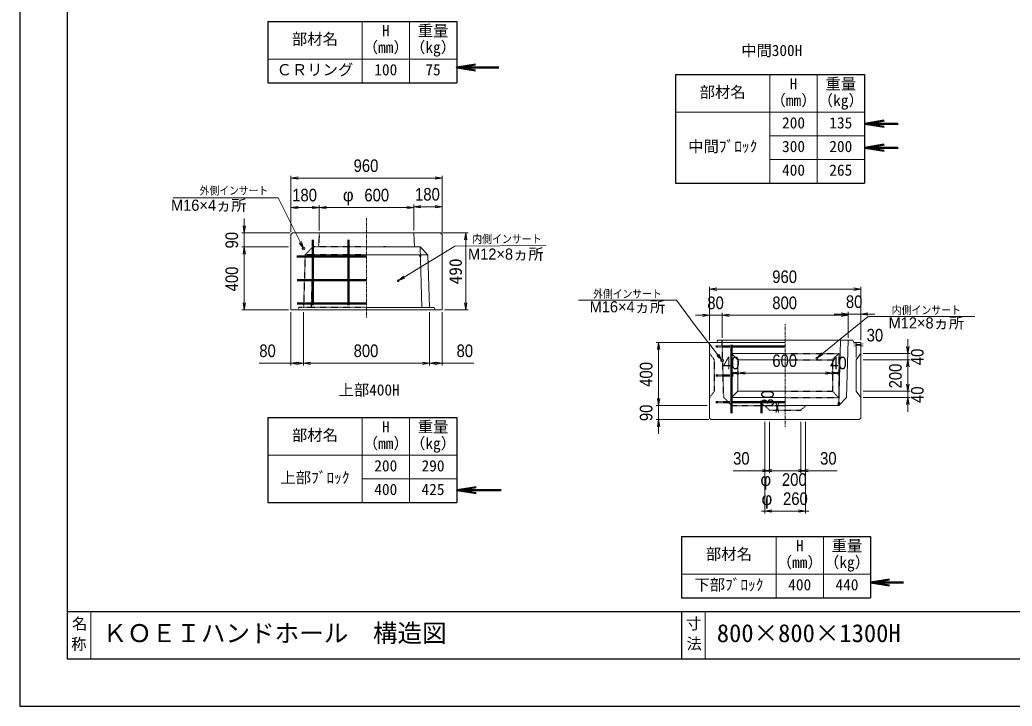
# Model space of a CAD drawing. Units: millimetres, scale not verified. Extents: x -210 to 210, y -148 to 148.
# Drawn here: x -210 to 0, y -148.5 to -3.3 of the extents above; entities that cross this region are included whole.
import ezdxf
from ezdxf.enums import TextEntityAlignment as Align

# ---------------------------------------------------------------- set-up
doc = ezdxf.new("R2010")
doc.units = ezdxf.units.MM
doc.linetypes.add('USER1', pattern=[12.95, 6.35, -3.175, 0.25, -3.175])
doc.linetypes.add('USER2', pattern=[4.7625, 3.175, -1.5875])
doc.layers.add('0-0', color=7, linetype='Continuous')
for name, color, linetype, lineweight in [('0-1_0', 9, 'Continuous', 25), ('0-2_dims', 2, 'Continuous', 13), ('0-4_pen2実線', 3, 'Continuous', 13), ('0-5_pen3実線', 7, 'Continuous', 18), ('0-6_pen4実線', 6, 'Continuous', 25), ('0-7_pen1一点', 4, 'USER1', 13), ('0-8_pen2破線', 3, 'USER2', 25), ('0-9_鉄筋１', 7, 'Continuous', 50), ('0-A_鉄筋２', 7, 'Continuous', 50), ('0-C_鉄筋', 7, 'Continuous', 50)]:
    doc.layers.add(name, color=color, linetype=linetype, lineweight=lineweight)
doc.styles.add('ＭＳ ゴシック', font='')
doc.styles.add('ＭＳ Ｐゴシック', font='')
doc.styles.get('ＭＳ ゴシック').set_extended_font_data('MS Gothic')
doc.styles.get('ＭＳ Ｐゴシック').set_extended_font_data('MS PGothic')

# ---------------------------------------------------------------- blocks, each defined once
blk = doc.blocks.new('部分図 1')
at = {"layer": '0-1_0'}
blk.add_lwpolyline([(0, 0), (12600, 0), (12600, 8910), (0, 8910)], close=True, dxfattribs=at)
at = {"layer": '0-2_dims', "lineweight": 50}
for p, q in [((2773.43, 4054.21), (3040, 4054.21)), ((5367.11, 3697), (5576.5, 3697)), ((5367.11, 3545), (5576.5, 3545)), ((2776.13, 1370.98), (3056.7, 1370.98)), ((5401.61, 784.88), (5611, 784.88))]:
    blk.add_line(p, q, dxfattribs=at)
at = {"layer": '0-2_dims'}
for p, q in [((1721, 3010), (1721, 3367)), ((2681, 3352), (1721, 3352)), ((2681, 3010), (2681, 3367)), ((1721, 3010), (1721, 3180.26)), ((1901, 3165.26), (1721, 3165.26)), ((1901, 3020), (1901, 3180.26)), ((1901, 3020), (1901, 3180.26)), ((1901, 3165.26), (2501, 3165.26)), ((2501, 3020), (2501, 3185.26)), ((2501, 3020), (2501, 3180.26)), ((2501, 3170.26), (2681, 3170.26)), ((2681, 3010), (2681, 3185.26)), ((1424.3, 3005), (1424.3, 3095)), ((1716, 3005), (1409.3, 3005)), ((1424.3, 2915), (1424.3, 3005)), ((1706, 2915), (1409.3, 2915)), ((1706, 2915), (1409.3, 2915)), ((1424.3, 2915), (1424.3, 2515)), ((1424.3, 2915), (1424.3, 2825)), ((4379, 2324), (4379, 2662)), ((5339, 2647), (4379, 2647)), ((5339, 2324), (5339, 2662)), ((1706, 2515), (1409.3, 2515)), ((1721, 2500), (1721, 2162)), ((1801, 2500), (1801, 2162)), ((1801, 2500), (1801, 2162)), ((2601, 2500), (2601, 2162)), ((2601, 2500), (2601, 2162)), ((2681, 2500), (2681, 2162)), ((4379, 2481.17), (4289, 2481.17)), ((4379, 2324), (4379, 2496.17)), ((4379, 2481.17), (4459, 2481.17)), ((4459, 2339), (4459, 2496.17)), ((4459, 2339), (4459, 2496.17)), ((4459, 2481.17), (4549, 2481.17)), ((4459, 2481.17), (5259, 2481.17)), ((5259, 2488.67), (5169, 2488.67)), ((5259, 2339), (5259, 2503.67)), ((5259, 2339), (5259, 2496.17)), ((5259, 2488.67), (5339, 2488.67)), ((5339, 2324), (5339, 2503.67)), ((5339, 2488.67), (5429, 2488.67)), ((4364, 2309), (4040, 2309)), ((4055, 1909), (4055, 2309)), ((5309, 2214), (5309, 2308.11)), ((5309, 2293.11), (5339, 2293.11)), ((5339, 2254), (5339, 2308.11)), ((5637.74, 2239), (5637.74, 2329)), ((5354, 2239), (5652.74, 2239)), ((5637.74, 2199), (5637.74, 2239)), ((1801, 2177), (2601, 2177)), ((5354, 2199), (5652.74, 2199)), ((5354, 2199), (5652.74, 2199)), ((5637.74, 2199), (5637.74, 2109)), ((5637.74, 2199), (5637.74, 1999)), ((4519, 2114), (4519, 2129)), ((4559, 2114), (4519, 2114)), ((4559, 2114), (4559, 2129)), ((4559, 2114), (5159, 2114)), ((4559, 2114), (4559, 2099)), ((5159, 2114), (5159, 2129)), ((5159, 2114), (5159, 2129)), ((5159, 2114), (5199, 2114)), ((5199, 2114), (5199, 2129)), ((5637.74, 1999), (5637.74, 2089)), ((4055, 1909), (4055, 1999)), ((5354, 1999), (5652.74, 1999)), ((5354, 1999), (5652.74, 1999)), ((5354, 1959), (5652.74, 1959)), ((5637.74, 1999), (5637.74, 1959)), ((5637.74, 1959), (5637.74, 1869)), ((4364, 1909), (4040, 1909)), ((4364, 1909), (4040, 1909)), ((4055, 1909), (4055, 1819)), ((4809, 1909), (4794, 1909)), ((4809, 1879), (4809, 1909)), ((4809, 1879), (4794, 1879)), ((4374, 1819), (4040, 1819)), ((4055, 1819), (4055, 1729)), ((4729, 1804), (4729, 1479)), ((4729, 1804), (4729, 1223)), ((4759, 1804), (4759, 1479)), ((4759, 1804), (4759, 1479)), ((4959, 1804), (4959, 1479)), ((4959, 1804), (4959, 1479)), ((4989, 1804), (4989, 1479)), ((4989, 1804), (4989, 1223)), ((4759, 1494), (4669, 1494)), ((4759, 1494), (4959, 1494)), ((4959, 1494), (5049, 1494)), ((4729, 1238), (4709, 1238)), ((4729, 1238), (4989, 1238)), ((4989, 1238), (5009, 1238))]:
    blk.add_line(p, q, dxfattribs=at)
at = {"layer": '0-2_dims', "lineweight": 18}
for p, q in [((1595.69, 3226.7), (974.22, 3226.7)), ((2667, 3005), (2846, 3005)), ((2831, 3005), (2831, 2515)), ((4168.3, 2576.57), (3546.83, 2576.57)), ((2696, 2515), (2846, 2515)), ((5447.17, 2472.67), (6063.64, 2472.67))]:
    blk.add_line(p, q, dxfattribs=at)
at = {"layer": '0-2_dims', "lineweight": 50}
for points in [[(2893.43, 4074.21), (2773.43, 4054.21), (2893.43, 4034.21)], [(5487.11, 3717), (5367.11, 3697), (5487.11, 3677)], [(5487.11, 3565), (5367.11, 3545), (5487.11, 3525)], [(2896.13, 1390.98), (2776.13, 1370.98), (2896.13, 1350.98)], [(5521.61, 804.88), (5401.61, 784.88), (5521.61, 764.88)]]:
    blk.add_lwpolyline(points, dxfattribs=at)
at = {"layer": '0-2_dims'}
for points in [[(1766, 3359.5), (1721, 3352), (1766, 3344.5)], [(2636, 3344.5), (2681, 3352), (2636, 3359.5)], [(1801, 2905), (1640.69, 3226.7), (1595.69, 3226.7)], [(1766, 3172.76), (1721, 3165.26), (1766, 3157.76)], [(1856, 3157.76), (1901, 3165.26), (1856, 3172.76)], [(1946, 3172.76), (1901, 3165.26), (1946, 3157.76)], [(2456, 3157.76), (2501, 3165.26), (2456, 3172.76)], [(2546, 3177.76), (2501, 3170.26), (2546, 3162.76)], [(2636, 3162.76), (2681, 3170.26), (2636, 3177.76)], [(1416.8, 3050), (1424.3, 3005), (1431.8, 3050)], [(1431.8, 2870), (1424.3, 2915), (1416.8, 2870)], [(1431.8, 2870), (1424.3, 2915), (1416.8, 2870)], [(1774.22, 2941.93), (1801, 2905), (1787.64, 2948.62)], [(2401, 2700), (2760.88, 2919.23), (3339, 2924.41)], [(2435.53, 2729.82), (2401, 2700), (2443.33, 2717.01)], [(4424, 2654.5), (4379, 2647), (4424, 2639.5)], [(5294, 2639.5), (5339, 2647), (5294, 2654.5)], [(1416.8, 2560), (1424.3, 2515), (1431.8, 2560)], [(4459, 2194), (4286.47, 2416.53), (4168.3, 2576.57)], [(4334, 2473.67), (4379, 2481.17), (4334, 2488.67)], [(4504, 2488.67), (4459, 2481.17), (4504, 2473.67)], [(4504, 2488.67), (4459, 2481.17), (4504, 2473.67)], [(5059, 2209), (5385.21, 2472.67), (5447.17, 2472.67)], [(5214, 2481.17), (5259, 2488.67), (5214, 2496.17)], [(5214, 2473.67), (5259, 2481.17), (5214, 2488.67)], [(5384, 2496.17), (5339, 2488.67), (5384, 2481.17)], [(4062.5, 2264), (4055, 2309), (4047.5, 2264)], [(5294, 2285.61), (5339, 2293.11), (5294, 2300.61)], [(5354, 2300.61), (5309, 2293.11), (5354, 2285.61)], [(5630.24, 2284), (5637.74, 2239), (5645.24, 2284)], [(4425.5, 2224.97), (4459, 2194), (4437.35, 2234.16)], [(5089.28, 2243.12), (5059, 2209), (5098.71, 2231.45)], [(1801, 2177), (1721, 2177), (1520.18, 2177)], [(1766, 2184.5), (1721, 2177), (1766, 2169.5)], [(1756, 2169.5), (1801, 2177), (1756, 2184.5)], [(1846, 2184.5), (1801, 2177), (1846, 2169.5)], [(2556, 2169.5), (2601, 2177), (2556, 2184.5)], [(2646, 2184.5), (2601, 2177), (2646, 2169.5)], [(2601, 2177), (2681, 2177), (2881.82, 2177)], [(2636, 2169.5), (2681, 2177), (2636, 2184.5)], [(5645.24, 2154), (5637.74, 2199), (5630.24, 2154)], [(5645.24, 2154), (5637.74, 2199), (5630.24, 2154)], [(4514, 2106.5), (4559, 2114), (4514, 2121.5)], [(4564, 2121.5), (4519, 2114), (4564, 2106.5)], [(4604, 2121.5), (4559, 2114), (4604, 2106.5)], [(5114, 2106.5), (5159, 2114), (5114, 2121.5)], [(5154, 2106.5), (5199, 2114), (5154, 2121.5)], [(5204, 2121.5), (5159, 2114), (5204, 2106.5)], [(5630.24, 2044), (5637.74, 1999), (5645.24, 2044)], [(5630.24, 2044), (5637.74, 1999), (5645.24, 2044)], [(4047.5, 1954), (4055, 1909), (4062.5, 1954)], [(4047.5, 1954), (4055, 1909), (4062.5, 1954)], [(5645.24, 1914), (5637.74, 1959), (5630.24, 1914)], [(4801.5, 1924), (4809, 1879), (4816.5, 1924)], [(4816.5, 1864), (4809, 1909), (4801.5, 1864)], [(4062.5, 1774), (4055, 1819), (4047.5, 1774)], [(4759, 1494), (4729, 1494), (4528.18, 1494)], [(4714, 1486.5), (4759, 1494), (4714, 1501.5)], [(4714, 1486.5), (4759, 1494), (4714, 1501.5)], [(4774, 1501.5), (4729, 1494), (4774, 1486.5)], [(4944, 1486.5), (4989, 1494), (4944, 1501.5)], [(5004, 1501.5), (4959, 1494), (5004, 1486.5)], [(5004, 1501.5), (4959, 1494), (5004, 1486.5)], [(4959, 1494), (4989, 1494), (5189.82, 1494)], [(4774, 1245.5), (4729, 1238), (4774, 1230.5)], [(4944, 1230.5), (4989, 1238), (4944, 1245.5)]]:
    blk.add_lwpolyline(points, dxfattribs=at)
at = {"layer": '0-2_dims', "lineweight": 18}
for points in [[(2838.5, 2960), (2831, 3005), (2823.5, 2960)], [(2823.5, 2560), (2831, 2515), (2838.5, 2560)]]:
    blk.add_lwpolyline(points, dxfattribs=at)
at = {"layer": '0-4_pen2実線'}
for centre, radius in [((1801, 2905), 8), ((1801, 2905), 8), ((2401, 2700), 6), ((5059, 2209), 6), ((4459, 2194), 8)]:
    blk.add_circle(centre, radius, dxfattribs=at)
at = {"layer": '0-5_pen3実線'}
for p, q in [((2173.43, 4346.71), (2173.43, 3956.71)), ((2473.43, 4346.71), (2473.43, 3956.71)), ((1573.43, 4106.71), (2773.43, 4106.71)), ((4762.25, 4009.6), (4762.25, 3319.6)), ((5062.25, 4009.6), (5062.25, 3319.6)), ((4162.25, 3769.6), (5362.25, 3769.6)), ((4762.25, 3619.6), (5362.25, 3619.6)), ((4762.25, 3469.6), (5362.25, 3469.6)), ((1721, 2995), (1731, 3005)), ((1721, 2995), (1721, 2515)), ((2671, 3005), (1731, 3005)), ((2506, 2915), (2501, 3005)), ((2681, 2995), (2671, 3005)), ((2681, 2515), (2681, 2995)), ((2541, 2915), (2201, 2915)), ((2541, 2915), (2591, 2865)), ((2541, 2915), (2552.49, 2530)), ((2591, 2865), (2201, 2865)), ((2591, 2865), (2601, 2530)), ((2631, 2530), (2201, 2530)), ((2631, 2530), (2636, 2515)), ((2681, 2515), (1721, 2515)), ((4379, 2309), (4379, 1829)), ((4859, 2309), (4379, 2309)), ((4429, 2324), (4424, 2309)), ((4429, 2324), (4424, 2309)), ((4859, 2324), (4429, 2324)), ((4859, 2324), (5289, 2324)), ((5210.08, 2324), (5199, 1909)), ((5259, 2324), (5249, 1959)), ((5289, 2324), (5294, 2309)), ((5289, 2324), (5294, 2309)), ((5339, 2309), (5294, 2309)), ((5339, 2309), (5294, 2309)), ((5339, 1829), (5339, 2309)), ((4519, 2239), (4519, 1959)), ((4519, 2239), (4559, 2199)), ((4859, 2239), (4519, 2239)), ((5339, 2239), (5309, 2199)), ((4559, 2199), (4559, 1999)), ((4559, 2199), (4859, 2199)), ((4559, 1999), (4519, 1959)), ((4519, 1959), (4859, 1959)), ((4559, 1999), (4859, 1999)), ((5249, 1959), (5199, 1909)), ((4859, 1909), (5199, 1909)), ((4859, 1909), (5199, 1909)), ((2173.43, 1832.38), (2173.43, 1292.38)), ((2473.43, 1832.38), (2473.43, 1292.38)), ((4379, 1829), (4389, 1819)), ((5339, 1829), (5329, 1819)), ((4389, 1819), (5329, 1819)), ((1573.43, 1592.38), (2773.43, 1592.38)), ((2173.43, 1442.38), (2773.43, 1442.38)), ((4801.61, 1077.38), (4801.61, 687.38)), ((5101.61, 1077.38), (5101.61, 687.38)), ((4201.61, 837.38), (5401.61, 837.38)), ((450, 600), (450, 300)), ((4350, 600), (4350, 300))]:
    blk.add_line(p, q, dxfattribs=at)
blk.add_lwpolyline([(5309, 2199), (5309, 1999), (5339, 1959)], dxfattribs=at)
at = {"layer": '0-6_pen4実線'}
for p, q in [((1573.43, 4346.71), (2773.43, 4346.71)), ((1573.43, 4346.71), (1573.43, 3956.71)), ((2773.43, 4346.71), (2773.43, 3956.71)), ((4162.25, 4009.6), (5362.25, 4009.6)), ((4162.25, 4009.6), (4162.25, 3319.6)), ((5362.25, 4009.6), (5362.25, 3319.6)), ((1573.43, 3956.71), (2773.43, 3956.71)), ((4162.25, 3319.6), (5362.25, 3319.6)), ((1573.43, 1832.38), (2773.43, 1832.38)), ((1573.43, 1832.38), (1573.43, 1292.38)), ((2773.43, 1832.38), (2773.43, 1292.38)), ((1573.43, 1292.38), (2773.43, 1292.38)), ((4201.61, 1077.38), (5401.61, 1077.38)), ((4201.61, 1077.38), (4201.61, 687.38)), ((5401.61, 1077.38), (5401.61, 687.38)), ((4201.61, 687.38), (5401.61, 687.38)), ((300, 600), (12300, 600)), ((4200, 600), (4200, 300))]:
    blk.add_line(p, q, dxfattribs=at)
blk.add_lwpolyline([(300, 300), (12300, 300), (12300, 8610), (300, 8610)], close=True, dxfattribs=at)
at = {"layer": '0-7_pen1一点'}
for p, q in [((2201, 2468), (2201, 3098.67)), ((4859, 2424), (4859, 1773.58))]:
    blk.add_line(p, q, dxfattribs=at)
at = {"layer": '0-8_pen2破線'}
for p, q in [((1901, 3005), (1896, 2915)), ((1811, 2865), (1861, 2915)), ((1811, 2865), (1861, 2915)), ((1861, 2915), (1849.52, 2530.34)), ((2201, 2915), (1861, 2915)), ((1811, 2865), (1801, 2530)), ((2201, 2865), (1811, 2865)), ((1771, 2530), (1766, 2515)), ((2201, 2530), (1771, 2530)), ((4379, 2239), (4409, 2199)), ((4859, 2239), (5199, 2239)), ((5199, 2239), (5159, 2199)), ((5199, 2239), (5199, 1959)), ((4409, 2199), (4409, 1999)), ((4859, 2199), (5159, 2199)), ((5159, 2199), (5159, 1999)), ((4409, 1999), (4379, 1959)), ((4859, 1999), (5159, 1999)), ((4859, 1959), (5199, 1959)), ((5159, 1999), (5199, 1959)), ((4519, 1909), (4859, 1909)), ((4759, 1879), (4729, 1909)), ((4959, 1879), (4989, 1909)), ((4759, 1879), (4959, 1879))]:
    blk.add_line(p, q, dxfattribs=at)
blk.add_lwpolyline([(4519, 1909), (4469, 1959), (4459, 2324)], dxfattribs=at)
at = {"layer": '0-9_鉄筋１'}
for p, q in [((2086, 2545), (2086, 2920)), ((2316, 2915), (2316, 2920)), ((4519, 2294), (4519, 1899)), ((4519, 2284), (4859, 2284)), ((4519, 2099), (4529, 2099)), ((4519, 1929), (4859, 1929)), ((4709, 1939), (4709, 1899)), ((5199, 1929), (5199, 1909))]:
    blk.add_line(p, q, dxfattribs=at)
at = {"layer": '0-9_鉄筋１', "linetype": 'USER2'}
for p, q in [((4419, 2284), (4519, 2284)), ((4419, 2099), (4529, 2099)), ((4419, 1929), (4519, 1929)), ((5199.53, 1929), (5199, 1929))]:
    blk.add_line(p, q, dxfattribs=at)
at = {"layer": '0-A_鉄筋２'}
for p, q in [((1861, 2920), (1861, 2960)), ((2086, 2920), (2086, 2960)), ((1859.21, 2855), (1759.21, 2855)), ((2541, 2855), (2542.79, 2855)), ((1861, 2705), (1761, 2705)), ((1861, 2555), (1761, 2555)), ((4519, 1899), (4519, 1859)), ((4709, 1899), (4709, 1859))]:
    blk.add_line(p, q, dxfattribs=at)
at = {"layer": '0-C_鉄筋'}
for p, q in [((1861, 2920), (1861, 2545)), ((1861, 2855), (2201, 2855)), ((2541, 2865), (2541, 2855)), ((1861, 2705), (2201, 2705)), ((1861, 2555), (2201, 2555))]:
    blk.add_line(p, q, dxfattribs=at)
at = {"layer": '0-2_dims', "color": 7, "style": 'ＭＳ Ｐゴシック', "width": 0.9}
for s, height, p in [('960', 79.98, (2119.18, 3367)), ('外側インサート', 50.68, (1141.41, 3231.98)), ('180', 79.98, (1729.18, 3180.26)), ('600', 79.98, (2187.36, 3180.26)), ('180', 79.98, (2509.18, 3185.26)), ('内側インサート', 51.2, (2872.16, 2924.41)), ('960', 79.98, (4777.18, 2662)), ('外側インサート', 50.68, (3639.9, 2576.57)), ('80', 79.98, (4364.45, 2496.17)), ('800', 79.98, (4777.18, 2496.17)), ('80', 79.98, (5244.45, 2503.67)), ('内側インサート', 51.2, (5535.53, 2472.67)), ('30', 79.98, (5376.24, 2291.07)), ('80', 79.98, (1520.18, 2192)), ('800', 79.98, (2119.18, 2192)), ('80', 79.98, (2772.73, 2192)), ('40', 79.98, (4464.45, 2114.45)), ('600', 79.98, (4777.18, 2129)), ('40', 79.98, (5144.45, 2114.45)), ('30', 79.98, (4528.18, 1509)), ('30', 79.98, (5080.73, 1509)), ('200', 79.98, (4838.36, 1374.45)), ('260', 79.98, (4845.36, 1253))]:
    blk.add_text(s, height=height, dxfattribs=at).set_placement(p, align=Align.BOTTOM_LEFT)
at = {"layer": '0-2_dims', "color": 7, "style": 'ＭＳ Ｐゴシック'}
for s, height, p in [('M16×4ヵ所', 70.81, (959.6, 3123.26)), ('φ', 79.98, (2051, 3180.26)), ('M12×8ヵ所', 70.81, (2845.59, 2812.96)), ('M16×4ヵ所', 70.81, (3617.6, 2478.71)), ('M12×8ヵ所', 70.81, (5515.44, 2376.08)), ('φ', 79.98, (4702, 1374.45)), ('φ', 79.98, (4709, 1253))]:
    blk.add_text(s, height=height, dxfattribs=at).set_placement(p, align=Align.BOTTOM_LEFT)
at = {"layer": '0-2_dims', "color": 7, "style": 'ＭＳ Ｐゴシック', "width": 0.9}
for s, p in [('90', (1409.3, 2905.45)), ('400', (1409.3, 2633.18)), ('40', (5761.83, 2164.45)), ('400', (4040, 2027.18)), ('200', (5622.74, 2017.18)), ('40', (5761.83, 1924.45)), ('30', (4811.05, 1900.34)), ('90', (4040, 1809.45))]:
    blk.add_text(s, height=79.98, rotation=90, dxfattribs=at).set_placement(p, align=Align.BOTTOM_LEFT)
at = {"layer": '0-2_dims', "color": 7, "style": 'ＭＳ ゴシック'}
blk.add_text('490', height=80.65, rotation=90, dxfattribs=at).set_placement((2830.5, 2677.5), align=Align.BOTTOM_LEFT)
at = {"layer": '0-5_pen3実線', "style": 'ＭＳ ゴシック'}
for s, height, p in [('H', 71.47, (2299.05, 4230.47)), ('重量', 71.47, (2525.95, 4230.47)), ('部材名', 71.47, (1727.2, 4177.97)), ('（mm）', 71.49, (2177.16, 4125.46)), ('（kg）', 71.49, (2477.16, 4125.46)), ('ＣＲリング', 71.46, (1629.73, 3982.98)), ('100', 71.47, (2250.31, 3982.97)), ('75', 71.44, (2574.7, 3982.99)), ('H', 71.47, (4887.88, 3893.36)), ('重量', 71.47, (5114.77, 3893.36)), ('部材名', 71.47, (4316.02, 3840.86)), ('（mm）', 71.49, (4765.98, 3788.35)), ('（kg）', 71.49, (5065.98, 3788.35)), ('200', 71.47, (4839.13, 3645.86)), ('135', 71.47, (5139.13, 3645.86)), ('中間ﾌﾞﾛｯｸ', 71.48, (4242.88, 3495.86)), ('300', 71.47, (4839.14, 3495.86)), ('200', 71.45, (5139.16, 3495.88)), ('400', 71.46, (4839.15, 3345.87)), ('265', 71.47, (5139.13, 3345.86)), ('部材名', 71.47, (1727.2, 1663.64)), ('H', 71.47, (2299.05, 1716.13)), ('重量', 71.47, (2525.95, 1716.14)), ('（mm）', 71.49, (2177.16, 1611.12)), ('（kg）', 71.49, (2477.16, 1611.12)), ('200', 71.47, (2250.31, 1468.64)), ('290', 71.45, (2550.34, 1468.65)), ('上部ﾌﾞﾛｯｸ', 71.48, (1654.07, 1393.63)), ('400', 71.46, (2250.32, 1318.65)), ('425', 71.43, (2550.35, 1318.66)), ('部材名', 71.47, (4355.39, 908.64)), ('H', 71.47, (4927.24, 961.13)), ('重量', 71.47, (5154.13, 961.14)), ('（mm）', 71.49, (4805.35, 856.12)), ('（kg）', 71.49, (5105.35, 856.12)), ('下部ﾌﾞﾛｯｸ', 71.48, (4282.25, 713.63)), ('400', 71.46, (4878.51, 713.65)), ('440', 71.46, (5178.51, 713.65)), ('名', 71.47, (330.86, 466.05)), ('寸', 71.38, (4229.1, 466.63)), ('ＫＯＥＩハンドホール\u3000構造図', 114.4, (525, 372)), ('800×800×1300H', 114.4, (4425, 372.01)), ('法', 71.44, (4232.55, 339.37)), ('称', 71.43, (325.72, 337.31))]:
    blk.add_text(s, height=height, dxfattribs=at).set_placement(p, align=Align.BOTTOM_LEFT)
at = {"layer": '0-C_鉄筋', "style": 'ＭＳ ゴシック'}
for s, p in [('中間300H', (4580, 4105.5)), ('上部400H', (2024, 1950.5))]:
    blk.add_text(s, height=71.11, dxfattribs=at).set_placement(p, align=Align.BOTTOM_LEFT)

msp = doc.modelspace()

# ---------------------------------------------------------------- block references
at = {"layer": '0-0', "xscale": 0.0333333, "yscale": 0.0333333}
msp.add_blockref('部分図 1', (-210, -148.5), dxfattribs=at)

doc.saveas('drawing.dxf')
